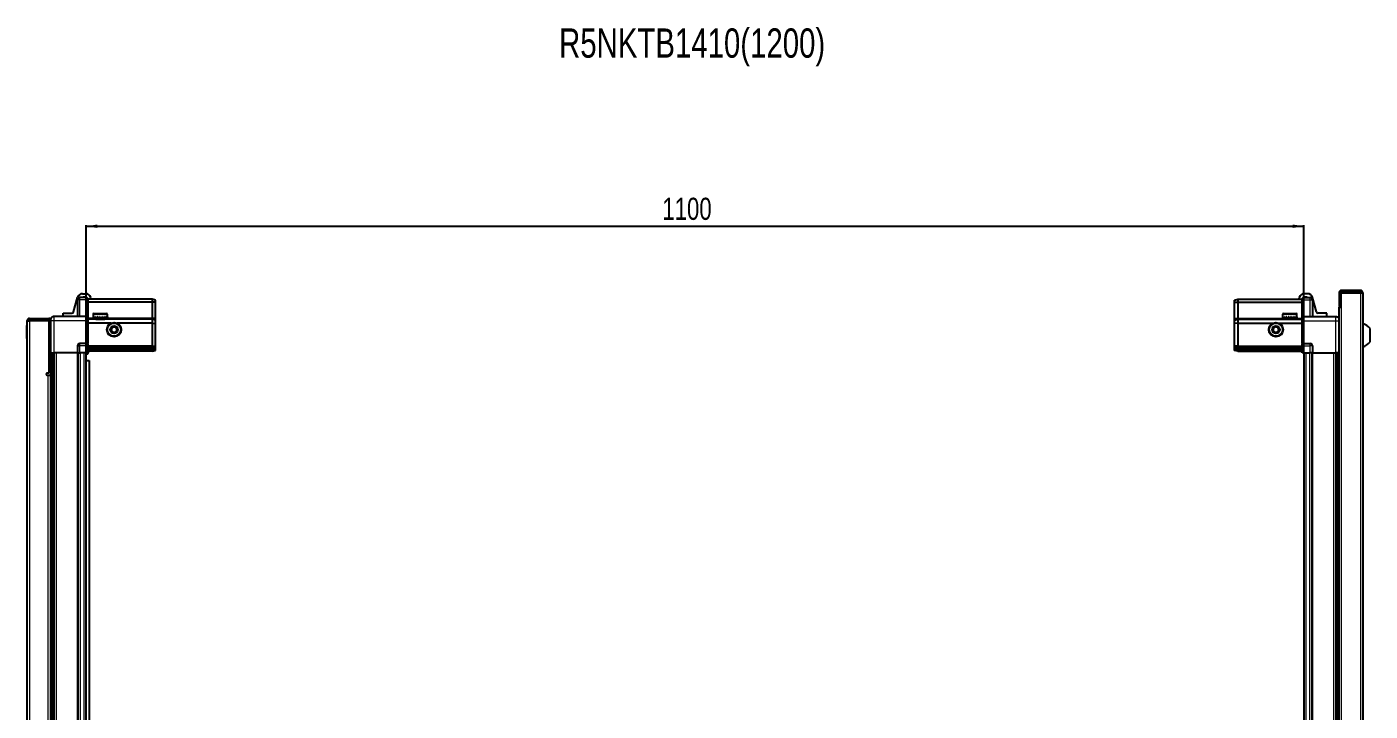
# Model space of a CAD drawing. Header units: millimetres. Extents: x 1219 to 5897, y -844 to 1914.
# Drawn here: x 3003 to 4216, y 1295 to 1914 of the extents above; entities that cross this region are included whole.
import ezdxf

# ---------------------------------------------------------------- set-up
doc = ezdxf.new("R2010")
doc.units = ezdxf.units.MM
doc.layers.add('FORMAT', color=7, linetype='Continuous')
doc.styles.add('SLDTEXTSTYLE0', font='TXT', dxfattribs={"width": 0.75})
doc.dimstyles.new('SLDDIMSTYLE0', dxfattribs={"dimtxt": 20, "dimasz": 10, "dimexe": 0, "dimexo": 0.0625, "dimgap": 5, "dimtad": 2, "dimdec": 1, "dimrnd": 1e-09, "dimzin": 12, "dimdsep": 46, "dimtxsty": 'SLDTEXTSTYLE0', "dimsah": 1, "dimcen": 0.09, "dimadec": 0, "dimazin": 3, "dimtfac": 1, "dimtofl": 0, "dimtmove": 0, "dimatfit": 3, "dimfxl": 0, "dimfrac": 2, "dimtolj": 1, "dimtzin": 12, "dimarcsym": 0})

# ---------------------------------------------------------------- blocks, each defined once
blk = doc.blocks.new('_D_6')
at = {"layer": 'FORMAT'}
for p, q in [((3056.5, 1619.3), (3056.5, 1734.8)), ((3056.5, 1733.8), (4156.5, 1733.8)), ((4156.5, 1619.3), (4156.5, 1734.8))]:
    blk.add_line(p, q, dxfattribs=at)
for points in [[(3056.5, 1733.8), (3066.5, 1732.3), (3066.5, 1735.4)], [(4156.5, 1733.8), (4146.5, 1735.4), (4146.5, 1732.3)]]:
    blk.add_solid(points, dxfattribs=at)
at = {"layer": 'FORMAT', "insert": (3576.9, 1759.6), "char_height": 20, "attachment_point": 1, "style": 'SLDTEXTSTYLE0'}
blk.add_mtext('1100', dxfattribs=at)

msp = doc.modelspace()

# ---------------------------------------------------------------- linework, layer by layer
at = {"color": 7, "linetype": 'Continuous', "lineweight": 25}
for p, q in [((4207.71, 1675.82), (4190.41, 1675.82)), ((4207.71, 1674.32), (4207.71, 1675.82)), ((3044.83, 1656.41), (3048.6, 1669.56)), ((3048.61, 1667.32), (3048.61, 1652.32)), ((3056.61, 1669.32), (3050.61, 1669.32)), ((3052.93, 1672.82), (3056.15, 1672.82)), ((3056.61, 1669.32), (3056.95, 1669.32)), ((3056.61, 1669.32), (3056.61, 1667.32)), ((3056.61, 1652.52), (3056.61, 1667.32)), ((3056.61, 1652.52), (3056.61, 1667.32)), ((3057.81, 1668.82), (3056.95, 1669.32)), ((3057.81, 1667.32), (3057.81, 1668.82)), ((3116.11, 1667.82), (3057.81, 1667.82)), ((3057.81, 1667.32), (3057.81, 1652.52)), ((3116.11, 1665.32), (3057.81, 1665.32)), ((3060.48, 1669.56), (3060.98, 1667.82)), ((3116.11, 1667.82), (3116.11, 1665.32)), ((3119.11, 1667.02), (3116.11, 1667.82)), ((3116.11, 1665.32), (3116.11, 1650.82)), ((3119.11, 1665.17), (3116.11, 1665.32)), ((3119.11, 1665.17), (3119.11, 1667.02)), ((3119.11, 1650.82), (3119.11, 1665.17)), ((4093.81, 1667.02), (4096.81, 1667.82)), ((4093.81, 1665.17), (4093.81, 1667.02)), ((4093.81, 1665.17), (4096.81, 1665.32)), ((4093.81, 1650.82), (4093.81, 1665.17)), ((4096.81, 1667.82), (4096.81, 1665.32)), ((4096.81, 1667.82), (4155.11, 1667.82)), ((4096.81, 1665.32), (4096.81, 1650.82)), ((4096.81, 1665.32), (4155.11, 1665.32)), ((4152.44, 1669.56), (4151.95, 1667.82)), ((4155.98, 1669.32), (4155.11, 1668.82)), ((4155.11, 1668.82), (4155.11, 1667.32)), ((4155.11, 1652.52), (4155.11, 1667.32)), ((4156.31, 1669.32), (4155.98, 1669.32)), ((4156.31, 1667.32), (4156.31, 1669.32)), ((4156.31, 1669.32), (4162.31, 1669.32)), ((4156.31, 1667.32), (4156.31, 1652.52)), ((4160, 1672.82), (4156.77, 1672.82)), ((4164.31, 1667.32), (4164.31, 1652.32)), ((4168.09, 1656.41), (4164.32, 1669.56)), ((4188.31, 1673.72), (4188.31, 1661.32)), ((4189.81, 1673.72), (4189.81, 1661.32)), ((4190.31, 1660.82), (4190.31, 1673.72)), ((4190.31, 1673.72), (4207.71, 1673.72)), ((4207.71, 1674.32), (4190.41, 1674.32)), ((4207.71, 1673.72), (4209.81, 1673.72)), ((4209.81, 1673.72), (4209.81, 678.92)), ((3005.21, 1649.07), (3005.21, 1650.57)), ((3005.21, 1650.57), (3006.11, 1650.57)), ((3006.11, 1649.07), (3006.11, 1650.57)), ((3006.11, 1650.57), (3022.61, 1650.57)), ((3022.61, 1649.07), (3022.61, 1650.57)), ((3056.61, 1652.32), (3027.61, 1652.32)), ((3035.66, 1652.32), (3035.66, 1655.32)), ((3035.66, 1655.32), (3043.39, 1655.32)), ((3056.61, 1652.32), (3056.61, 1652.52)), ((3056.61, 1652.32), (3057.81, 1652.32)), ((3056.61, 1648.32), (3056.61, 1652.32)), ((3057.81, 1652.52), (3057.81, 1652.32)), ((3057.81, 1652.32), (3057.81, 1648.32)), ((3062.61, 1654.22), (3062.61, 1651.82)), ((3062.61, 1651.82), (3062.61, 1651.32)), ((3062.61, 1651.32), (3062.75, 1651.32)), ((3062.94, 1651.82), (3062.75, 1651.82)), ((3062.75, 1651.82), (3062.75, 1651.32)), ((3062.75, 1651.32), (3062.94, 1651.32)), ((3062.94, 1651.82), (3062.94, 1651.32)), ((3062.94, 1651.32), (3063.46, 1651.32)), ((3063.41, 1655.02), (3070.58, 1655.02)), ((3063.86, 1651.82), (3063.46, 1651.82)), ((3063.46, 1651.82), (3063.46, 1651.32)), ((3063.46, 1651.32), (3063.86, 1651.32)), ((3063.86, 1651.82), (3063.86, 1651.32)), ((3063.86, 1651.32), (3064.73, 1651.32)), ((3064.71, 1651.32), (3064.71, 1651.22)), ((3064.71, 1651.22), (3073.51, 1651.22)), ((3065.31, 1651.82), (3064.73, 1651.82)), ((3064.73, 1651.82), (3064.73, 1651.32)), ((3064.73, 1651.32), (3065.31, 1651.32)), ((3065.11, 1650.82), (3065.8, 1650.34)), ((3065.11, 1650.82), (3070.14, 1650.82)), ((3065.31, 1651.82), (3065.31, 1651.32)), ((3065.31, 1651.32), (3066.43, 1651.32)), ((3067.12, 1651.82), (3066.43, 1651.82)), ((3066.43, 1651.82), (3066.43, 1651.32)), ((3066.43, 1651.32), (3067.12, 1651.32)), ((3067.12, 1651.82), (3067.12, 1651.32)), ((3067.12, 1651.32), (3068.39, 1651.32)), ((3069.13, 1651.82), (3068.39, 1651.82)), ((3068.39, 1651.82), (3068.39, 1651.32)), ((3068.39, 1651.32), (3068.63, 1651.32)), ((3068.63, 1651.82), (3068.63, 1651.32)), ((3069.12, 1651.82), (3069.12, 1651.32)), ((3069.12, 1651.32), (3069.13, 1651.32)), ((3069.13, 1651.82), (3069.13, 1651.32)), ((3069.13, 1651.32), (3070.43, 1651.32)), ((3070.14, 1650.82), (3073.11, 1650.82)), ((3071.14, 1651.82), (3070.43, 1651.82)), ((3070.43, 1651.82), (3070.43, 1651.32)), ((3070.48, 1651.82), (3070.48, 1651.32)), ((3070.48, 1651.32), (3071.14, 1651.32)), ((3070.58, 1655.02), (3074.81, 1655.02)), ((3071.14, 1651.82), (3071.14, 1651.32)), ((3071.14, 1651.32), (3072.33, 1651.32)), ((3072.95, 1651.82), (3072.33, 1651.82)), ((3072.33, 1651.82), (3072.33, 1651.32)), ((3072.33, 1651.32), (3072.95, 1651.32)), ((3072.42, 1650.34), (3073.11, 1650.82)), ((3072.95, 1651.82), (3072.95, 1651.32)), ((3072.95, 1651.32), (3073.92, 1651.32)), ((3073.51, 1651.22), (3073.51, 1651.32)), ((3074.38, 1651.82), (3073.92, 1651.82)), ((3073.92, 1651.82), (3073.92, 1651.32)), ((3073.92, 1651.32), (3074.38, 1651.32)), ((3074.38, 1651.82), (3074.38, 1651.32)), ((3074.38, 1651.32), (3075.03, 1651.32)), ((3075.3, 1651.82), (3075.03, 1651.82)), ((3075.03, 1651.82), (3075.03, 1651.32)), ((3075.03, 1651.32), (3075.3, 1651.32)), ((3075.3, 1651.82), (3075.3, 1651.32)), ((3075.3, 1651.32), (3075.57, 1651.32)), ((3075.61, 1651.82), (3075.57, 1651.82)), ((3075.57, 1651.82), (3075.57, 1651.32)), ((3075.57, 1651.32), (3075.61, 1651.32)), ((3075.61, 1651.82), (3075.61, 1654.22)), ((3075.61, 1651.82), (3075.61, 1651.32)), ((3116.11, 1650.82), (3116.11, 1649.82)), ((3119.11, 1649.02), (3119.11, 1650.82)), ((4093.81, 1649.02), (4093.81, 1650.82)), ((4096.81, 1650.82), (4096.81, 1649.82)), ((4137.31, 1654.22), (4137.31, 1651.32)), ((4137.31, 1651.32), (4137.35, 1651.32)), ((4137.47, 1651.82), (4137.35, 1651.82)), ((4137.35, 1651.82), (4137.35, 1651.32)), ((4137.35, 1651.32), (4137.47, 1651.32)), ((4137.47, 1651.82), (4137.47, 1651.32)), ((4137.47, 1651.32), (4137.88, 1651.32)), ((4138.22, 1651.82), (4137.88, 1651.82)), ((4137.88, 1651.82), (4137.88, 1651.32)), ((4137.88, 1651.32), (4138.22, 1651.32)), ((4138.11, 1655.02), (4149.51, 1655.02)), ((4138.22, 1651.82), (4138.22, 1651.32)), ((4138.22, 1651.32), (4138.99, 1651.32)), ((4139.52, 1651.82), (4138.99, 1651.82)), ((4138.99, 1651.82), (4138.99, 1651.32)), ((4138.99, 1651.32), (4139.52, 1651.32)), ((4139.41, 1651.32), (4139.41, 1651.22)), ((4139.41, 1651.22), (4148.21, 1651.22)), ((4139.52, 1651.82), (4139.52, 1651.32)), ((4139.52, 1651.32), (4140.57, 1651.32)), ((4139.81, 1650.82), (4140.5, 1650.34)), ((4139.81, 1650.82), (4147.81, 1650.82)), ((4141.23, 1651.82), (4140.57, 1651.82)), ((4140.57, 1651.82), (4140.57, 1651.32)), ((4140.57, 1651.32), (4141.23, 1651.32)), ((4141.23, 1651.82), (4141.23, 1651.32)), ((4141.23, 1651.32), (4142.47, 1651.32)), ((4143.2, 1651.82), (4142.47, 1651.82)), ((4142.47, 1651.82), (4142.47, 1651.32)), ((4142.47, 1651.32), (4142.91, 1651.32)), ((4142.91, 1651.82), (4142.91, 1651.32)), ((4143.2, 1651.82), (4143.2, 1651.32)), ((4143.2, 1651.32), (4144.5, 1651.32)), ((4145.23, 1651.82), (4144.5, 1651.82)), ((4144.5, 1651.82), (4144.5, 1651.32)), ((4144.77, 1651.82), (4144.77, 1651.32)), ((4144.77, 1651.32), (4145.23, 1651.32)), ((4145.23, 1651.82), (4145.23, 1651.32)), ((4145.23, 1651.32), (4146.47, 1651.32)), ((4147.12, 1651.82), (4146.47, 1651.82)), ((4146.47, 1651.82), (4146.47, 1651.32)), ((4146.47, 1651.32), (4147.12, 1651.32)), ((4147.12, 1651.82), (4147.12, 1651.32)), ((4147.12, 1651.32), (4148.17, 1651.32)), ((4147.12, 1650.34), (4147.81, 1650.82)), ((4148.69, 1651.82), (4148.17, 1651.82)), ((4148.17, 1651.82), (4148.17, 1651.32)), ((4148.17, 1651.32), (4148.69, 1651.32)), ((4148.21, 1651.22), (4148.21, 1651.32)), ((4148.69, 1651.82), (4148.69, 1651.32)), ((4148.69, 1651.32), (4149.45, 1651.32)), ((4149.78, 1651.82), (4149.45, 1651.82)), ((4149.45, 1651.82), (4149.45, 1651.32)), ((4149.45, 1651.32), (4149.78, 1651.32)), ((4149.78, 1651.82), (4149.78, 1651.32)), ((4149.78, 1651.32), (4150.17, 1651.32)), ((4150.28, 1651.82), (4150.17, 1651.82)), ((4150.17, 1651.82), (4150.17, 1651.32)), ((4150.17, 1651.32), (4150.28, 1651.32)), ((4150.28, 1651.82), (4150.28, 1651.32)), ((4150.28, 1651.32), (4150.31, 1651.32)), ((4150.31, 1651.32), (4150.31, 1654.22)), ((4155.11, 1652.32), (4155.11, 1652.52)), ((4156.31, 1652.32), (4155.11, 1652.32)), ((4155.11, 1648.32), (4155.11, 1652.32)), ((4156.31, 1652.52), (4156.31, 1652.32)), ((4156.31, 1652.32), (4156.31, 1648.32)), ((4156.31, 1652.32), (4185.31, 1652.32)), ((4177.26, 1655.32), (4169.53, 1655.32)), ((4177.26, 1652.32), (4177.26, 1655.32)), ((4188.21, 1660.82), (4188.21, 691.82)), ((4188.21, 1660.82), (4190.31, 1660.82)), ((4188.31, 1661.32), (4189.81, 1661.32)), ((3003.11, 1643.96), (3002.81, 1643.96)), ((3002.81, 1632.39), (3002.81, 1643.96)), ((3004.61, 1648.47), (3003.11, 1648.47)), ((3003.11, 1647.97), (3003.11, 1648.47)), ((3003.11, 704.67), (3003.11, 1647.97)), ((3005.21, 1649.07), (3006.11, 1649.07)), ((3005.21, 1648.57), (3022.61, 1648.57)), ((3006.11, 1649.07), (3022.61, 1649.07)), ((3024.11, 1648.57), (3022.61, 1648.57)), ((3022.61, 1648.57), (3022.61, 1601.07)), ((3024.11, 1648.32), (3024.11, 1619.32)), ((3056.61, 1628.02), (3056.61, 1648.32)), ((3116.11, 1649.82), (3057.81, 1649.82)), ((3057.81, 1648.32), (3057.81, 1628.02)), ((3079.11, 1646.32), (3057.81, 1646.32)), ((3065.8, 1650.34), (3065.11, 1649.86)), ((3065.11, 1649.86), (3065.11, 1649.82)), ((3065.11, 1649.86), (3070.14, 1649.86)), ((3065.8, 1650.34), (3069.96, 1650.34)), ((3069.96, 1650.34), (3072.42, 1650.34)), ((3070.14, 1649.86), (3073.11, 1649.86)), ((3073.11, 1649.86), (3072.42, 1650.34)), ((3073.11, 1649.82), (3073.11, 1649.86)), ((3116.11, 1646.32), (3084.11, 1646.32)), ((3116.11, 1649.82), (3116.11, 1646.32)), ((3119.11, 1649.02), (3116.11, 1649.82)), ((3116.11, 1646.32), (3116.11, 1625.82)), ((3116.11, 1646.32), (3119.11, 1645.99)), ((3119.11, 1645.99), (3119.11, 1649.02)), ((3119.11, 1625.82), (3119.11, 1645.99)), ((4093.81, 1649.02), (4096.81, 1649.82)), ((4093.81, 1645.99), (4093.81, 1649.02)), ((4096.81, 1646.32), (4093.81, 1645.99)), ((4093.81, 1625.82), (4093.81, 1645.99)), ((4096.81, 1649.82), (4096.81, 1646.32)), ((4096.81, 1649.82), (4155.11, 1649.82)), ((4096.81, 1646.32), (4096.81, 1625.82)), ((4096.81, 1646.32), (4128.81, 1646.32)), ((4133.81, 1646.32), (4155.11, 1646.32)), ((4140.5, 1650.34), (4139.81, 1649.86)), ((4139.81, 1649.86), (4139.81, 1649.82)), ((4139.81, 1649.86), (4147.81, 1649.86)), ((4140.5, 1650.34), (4147.12, 1650.34)), ((4147.81, 1649.86), (4147.12, 1650.34)), ((4147.81, 1649.82), (4147.81, 1649.86)), ((4155.11, 1628.02), (4155.11, 1648.32)), ((4156.31, 1648.32), (4156.31, 1628.02)), ((4216.41, 1629.32), (4216.41, 1641.32)), ((3002.81, 1632.39), (3003.11, 1632.39)), ((3056.61, 1627.82), (3050.61, 1627.82)), ((3056.61, 1627.82), (3056.61, 1628.02)), ((3056.61, 1627.82), (3056.61, 1625.82)), ((3056.61, 1627.82), (3057.81, 1627.82)), ((3057.81, 1628.02), (3057.81, 1627.82)), ((3057.81, 1627.15), (3057.81, 1627.82)), ((3057.81, 1627.15), (3057.81, 1619.32)), ((4155.11, 1627.82), (4155.11, 1628.02)), ((4156.31, 1627.82), (4155.11, 1627.82)), ((4155.11, 1627.82), (4155.11, 1627.15)), ((4155.11, 1619.32), (4155.11, 1627.15)), ((4156.31, 1628.02), (4156.31, 1627.82)), ((4156.31, 1625.82), (4156.31, 1627.82)), ((4156.31, 1625.82), (4156.31, 1627.82)), ((4156.31, 1627.82), (4162.31, 1627.82)), ((3022.61, 1622.07), (3024.11, 1622.07)), ((3024.11, 1619.32), (3022.61, 1619.32)), ((3024.76, 733.32), (3024.76, 1619.32)), ((3026.55, 1619.32), (3026.55, 733.32)), ((3026.59, 1619.32), (3026.59, 733.32)), ((3048.61, 1619.32), (3027.61, 1619.32)), ((3048.61, 1625.82), (3048.61, 1619.32)), ((3048.61, 1619.32), (3050.61, 1619.32)), ((3049.26, 733.32), (3049.26, 1619.32)), ((3056.61, 1619.32), (3050.61, 1619.32)), ((3056.46, 733.32), (3056.46, 1619.32)), ((3056.61, 1619.32), (3056.61, 1625.82)), ((3056.61, 1619.32), (3056.61, 1625.82)), ((3056.61, 1619.32), (3056.95, 1619.32)), ((3056.61, 1619.32), (3056.61, 1619.32)), ((3056.95, 1619.32), (3056.95, 1625.82)), ((3057.81, 1619.32), (3056.95, 1619.32)), ((3056.95, 1619.32), (3056.95, 1619.32)), ((3116.11, 1624.82), (3057.81, 1624.82)), ((3116.11, 1623.82), (3057.81, 1623.82)), ((3116.11, 1622.32), (3057.81, 1622.32)), ((3116.11, 1620.82), (3057.81, 1620.82)), ((3116.11, 1625.82), (3116.11, 1624.82)), ((3116.11, 1624.82), (3116.11, 1623.82)), ((3116.11, 1624.82), (3119.11, 1624.02)), ((3116.11, 1623.82), (3116.11, 1622.32)), ((3116.11, 1623.82), (3119.11, 1623.28)), ((3116.11, 1622.32), (3119.11, 1622.78)), ((3116.11, 1622.32), (3116.11, 1620.82)), ((3116.11, 1620.82), (3119.11, 1621.63)), ((3119.11, 1624.02), (3119.11, 1625.82)), ((3119.11, 1623.28), (3119.11, 1624.02)), ((3119.11, 1622.78), (3119.11, 1623.28)), ((3119.11, 1621.63), (3119.11, 1622.78)), ((4093.81, 1624.02), (4093.81, 1625.82)), ((4096.81, 1624.82), (4093.81, 1624.02)), ((4093.81, 1623.28), (4093.81, 1624.02)), ((4096.81, 1623.82), (4093.81, 1623.28)), ((4093.81, 1622.78), (4093.81, 1623.28)), ((4096.81, 1622.32), (4093.81, 1622.78)), ((4093.81, 1621.63), (4093.81, 1622.78)), ((4096.81, 1620.82), (4093.81, 1621.63)), ((4096.81, 1625.82), (4096.81, 1624.82)), ((4096.81, 1624.82), (4096.81, 1623.82)), ((4096.81, 1624.82), (4155.11, 1624.82)), ((4096.81, 1623.82), (4155.11, 1623.82)), ((4096.81, 1623.82), (4096.81, 1622.32)), ((4096.81, 1622.32), (4096.81, 1620.82)), ((4096.81, 1622.32), (4155.11, 1622.32)), ((4096.81, 1620.82), (4155.11, 1620.82)), ((4155.98, 1619.32), (4155.11, 1619.32)), ((4155.98, 1625.82), (4155.98, 1619.32)), ((4156.31, 1619.32), (4155.98, 1619.32)), ((4156.31, 1625.82), (4156.31, 1619.32)), ((4156.31, 1619.32), (4162.31, 1619.32)), ((4156.46, 1619.32), (4156.46, 733.32)), ((4164.31, 1619.32), (4162.31, 1619.32)), ((4163.66, 1619.32), (4163.66, 733.32)), ((4164.31, 1625.82), (4164.31, 1619.32)), ((4164.31, 1619.32), (4185.31, 1619.32)), ((4186.33, 733.32), (4186.33, 1619.32)), ((4186.37, 733.32), (4186.37, 1619.32)), ((4188.16, 1619.32), (4188.16, 733.32)), ((3056.46, 1612.32), (3058.96, 1612.32)), ((3058.96, 1612.32), (3058.96, 738.82)), ((3022.61, 1601.07), (3021.26, 1601.07)), ((3021.26, 1599.07), (3022.01, 1599.07)), ((3022.01, 1599.07), (3024.11, 1599.07)), ((3024.11, 1599.07), (3024.11, 753.57))]:
    msp.add_line(p, q, dxfattribs=at)
at = {"color": 8, "linetype": 'Continuous', "lineweight": 18}
for p, q in [((4190.41, 1674.32), (4190.41, 1675.82)), ((3050.61, 1667.32), (3048.61, 1667.32)), ((3050.61, 1667.32), (3050.61, 1669.32)), ((3050.61, 1652.32), (3050.61, 1667.32)), ((3056.61, 1667.32), (3050.61, 1667.32)), ((3056.61, 1667.32), (3057.81, 1667.32)), ((4156.31, 1667.32), (4155.11, 1667.32)), ((4156.31, 1667.32), (4162.31, 1667.32)), ((4162.31, 1667.32), (4162.31, 1669.32)), ((4162.31, 1652.32), (4162.31, 1667.32)), ((4162.31, 1667.32), (4164.31, 1667.32)), ((4189.81, 1673.72), (4188.31, 1673.72)), ((4207.71, 1673.72), (4207.71, 678.92)), ((3056.61, 1652.52), (3057.81, 1652.52)), ((3065.11, 1650.82), (3057.81, 1650.82)), ((3062.61, 1654.22), (3070.78, 1654.22)), ((3070.78, 1654.22), (3075.61, 1654.22)), ((3116.11, 1650.82), (3073.11, 1650.82)), ((3119.11, 1650.82), (3116.11, 1650.82)), ((4093.81, 1650.82), (4096.81, 1650.82)), ((4096.81, 1650.82), (4139.81, 1650.82)), ((4137.31, 1654.22), (4150.31, 1654.22)), ((4147.81, 1650.82), (4155.11, 1650.82)), ((4155.11, 1652.52), (4156.31, 1652.52)), ((4190.31, 1660.82), (4190.31, 691.82)), ((3005.21, 1648.57), (3005.21, 704.07)), ((3027.61, 1619.32), (3027.61, 1648.32)), ((3056.61, 1648.32), (3027.61, 1648.32)), ((3056.61, 1648.32), (3057.81, 1648.32)), ((4156.31, 1648.32), (4155.11, 1648.32)), ((4156.31, 1648.32), (4185.31, 1648.32)), ((4185.31, 1619.32), (4185.31, 1648.32)), ((3050.61, 1625.82), (3050.61, 1627.82)), ((3056.61, 1628.02), (3057.81, 1628.02)), ((4155.11, 1628.02), (4156.31, 1628.02)), ((4162.31, 1625.82), (4162.31, 1627.82)), ((3024.11, 1599.07), (3024.11, 1619.32)), ((3025.35, 1619.32), (3025.35, 733.32)), ((3027.79, 733.32), (3027.79, 1619.32)), ((3029.21, 1619.32), (3029.21, 733.32)), ((3048.61, 1625.82), (3050.61, 1625.82)), ((3048.61, 733.32), (3048.61, 1619.32)), ((3050.61, 1619.32), (3050.61, 1625.82)), ((3056.61, 1625.82), (3050.61, 1625.82)), ((3051.26, 733.32), (3051.26, 1619.32)), ((3054.46, 733.32), (3054.46, 1619.32)), ((3056.61, 1625.82), (3056.95, 1625.82)), ((3056.61, 1619.32), (3056.95, 1619.32)), ((3116.11, 1625.82), (3057.81, 1625.82)), ((3116.11, 1625.82), (3119.11, 1625.82)), ((4096.81, 1625.82), (4093.81, 1625.82)), ((4096.81, 1625.82), (4155.11, 1625.82)), ((4156.31, 1625.82), (4155.98, 1625.82)), ((4156.31, 1625.82), (4162.31, 1625.82)), ((4158.46, 1619.32), (4158.46, 733.32)), ((4161.66, 1619.32), (4161.66, 733.32)), ((4162.31, 1619.32), (4162.31, 1625.82)), ((4164.31, 1625.82), (4162.31, 1625.82)), ((4164.31, 1619.32), (4164.31, 733.32)), ((4183.71, 733.32), (4183.71, 1619.32)), ((4185.13, 1619.32), (4185.13, 733.32)), ((4187.58, 733.32), (4187.58, 1619.32)), ((3022.01, 753.57), (3022.01, 1599.07))]:
    msp.add_line(p, q, dxfattribs=at)
at = {"color": 7, "linetype": 'Continuous', "lineweight": 25}
for centre, radius in [((3081.61, 1640.32), 6.5), ((3081.61, 1640.32), 3.46), ((4131.31, 1640.32), 6.5), ((4131.31, 1640.32), 3.46)]:
    msp.add_circle(centre, radius, dxfattribs=at)
at = {"color": 8, "linetype": 'Continuous', "lineweight": 18}
for centre in [(3081.61, 1640.32), (4131.31, 1640.32)]:
    msp.add_circle(centre, 5.7, dxfattribs=at)
at = {"color": 7, "linetype": 'Continuous', "lineweight": 25}
for centre, radius, start, end in [((4190.41, 1673.72), 2.1, 90, 180), ((4207.71, 1673.72), 2.1, 0, 90), ((3052.93, 1668.32), 4.5, 90, 164), ((3050.61, 1667.32), 2, 90, 180), ((3054.56, 1667.92), 1.9, 47.4631, 132.5369), ((3056.15, 1668.32), 4.5, 16, 90), ((4156.77, 1668.32), 4.5, 90, 164), ((4158.36, 1667.92), 1.9, 47.4631, 132.5369), ((4160, 1668.32), 4.5, 16, 90), ((4162.31, 1667.32), 2, 0, 90), ((4190.41, 1673.72), 0.6, 90, 180), ((4207.71, 1673.72), 0.6, 0, 90), ((3022.51, 1648.47), 2.1, 32.2369, 87.2706), ((3043.39, 1656.82), 1.5, 270, 344), ((3063.41, 1654.22), 0.8, 90, 180), ((3064.71, 1650.82), 0.4, 0, 90), ((3073.51, 1650.82), 0.4, 90, 180), ((3074.81, 1654.22), 0.8, 0, 90), ((4138.11, 1654.22), 0.8, 90, 180), ((4139.41, 1650.82), 0.4, 0, 90), ((4148.21, 1650.82), 0.4, 90, 180), ((4149.51, 1654.22), 0.8, 0, 90), ((4169.53, 1656.82), 1.5, 196, 270), ((3005.11, 1648.07), 0.5, 90, 117.7907), ((3022.51, 1648.47), 0.6, 9.59407, 90), ((3081.61, 1640.32), 2.5, 161.00659, 221.00659), ((3081.61, 1640.32), 2.5, 101.00659, 161.00659), ((3081.61, 1640.32), 2.5, 221.00659, 281.00659), ((3081.61, 1640.32), 2.5, 41.00659, 101.00659), ((3081.61, 1640.32), 2.5, 281.00659, 341.00659), ((3081.61, 1640.32), 2.5, 341.00659, 41.00659), ((4131.31, 1640.32), 2.5, 120.74103, 180.74103), ((4131.31, 1640.32), 2.5, 180.74103, 240.74103), ((4131.31, 1640.32), 2.5, 60.74103, 120.74103), ((4131.31, 1640.32), 2.5, 0.74103, 60.74103), ((4131.31, 1640.32), 2.5, 300.74103, 0.74103), ((4206.79, 1634.3), 11.91, 36.1266, 75.29965), ((3050.61, 1625.82), 2, 90, 180), ((4131.31, 1640.32), 2.5, 240.74103, 300.74103), ((4162.31, 1625.82), 2, 0, 90), ((4206.79, 1636.35), 11.91, 284.70035, 323.8734), ((3053.96, 1621.97), 5, 300, 346.70293), ((3021.26, 1600.07), 1, 90, 270)]:
    msp.add_arc(centre, radius, start, end, dxfattribs=at)
for centre, start_param, end_param in [((3060.41, 1625.82), 2.4188584, 3.1415927), ((4152.51, 1625.82), 0, 0.7227342)]:
    msp.add_ellipse(centre, major_axis=(3.46, 0), ratio=0.5773503, start_param=start_param, end_param=end_param, dxfattribs=at)
for points, knots in [([(3005.21, 1650.57), (3004.96, 1650.55), (3004.46, 1650.49), (3003.82, 1650.1), (3003.36, 1649.54), (3003.14, 1648.96), (3003.12, 1648.6), (3003.11, 1648.47)], [0, 0, 0, 0, 0.2302553, 0.4485219, 0.6667858, 0.8850496, 1, 1, 1, 1]), ([(3027.61, 1652.32), (3027.17, 1652.28), (3026.49, 1652.2), (3025.68, 1651.77), (3025.12, 1651.32), (3024.67, 1650.76), (3024.23, 1649.94), (3024.16, 1649.26), (3024.11, 1648.82)], [0, 0, 0, 0, 0.2394568, 0.3683607, 0.5, 0.6316393, 0.7605432, 1, 1, 1, 1]), ([(4185.31, 1652.32), (4185.75, 1652.28), (4186.43, 1652.21), (4187.24, 1651.77), (4187.8, 1651.33), (4188.08, 1650.96), (4188.21, 1650.77)], [0, 0, 0, 0, 0.3842982, 0.5911726, 0.8024372, 1, 1, 1, 1]), ([(3003.11, 1647.97), (3003.14, 1648.02), (3003.19, 1648.11), (3003.58, 1648.24), (3004.14, 1648.37), (3004.72, 1648.48), (3005.09, 1648.55), (3005.21, 1648.57)], [0, 0, 0, 0, 0.2302553, 0.4485219, 0.6667858, 0.8850496, 1, 1, 1, 1]), ([(3024.11, 1648.82), (3024.11, 1648.82), (3024.11, 1648.8), (3024.11, 1648.69), (3024.11, 1648.52), (3024.11, 1648.39), (3024.11, 1648.32)], [0, 0, 0, 0, 0.2493943, 0.5003335, 0.7501667, 1, 1, 1, 1]), ([(3078.78, 1639.77), (3078.95, 1640.26), (3079.26, 1641.17), (3079.57, 1642.08), (3079.72, 1642.5)], [0, 0, 0, 0, 0.5346859, 1, 1, 1, 1]), ([(3080.67, 1637.59), (3080.45, 1637.85), (3079.91, 1638.48), (3079.25, 1639.23), (3078.86, 1639.68), (3078.78, 1639.77)], [0, 0, 0, 0, 0.3629006, 0.8668753, 1, 1, 1, 1]), ([(3079.72, 1642.5), (3080.22, 1642.6), (3081.17, 1642.78), (3082.11, 1642.97), (3082.55, 1643.05)], [0, 0, 0, 0, 0.5346859, 1, 1, 1, 1]), ([(3082.55, 1643.05), (3082.63, 1642.96), (3083.03, 1642.51), (3083.68, 1641.76), (3084.22, 1641.13), (3084.44, 1640.87)], [0, 0, 0, 0, 0.1331247, 0.6370994, 1, 1, 1, 1]), ([(3084.44, 1640.87), (3084.28, 1640.39), (3083.96, 1639.47), (3083.65, 1638.57), (3083.51, 1638.14)], [0, 0, 0, 0, 0.5346859, 1, 1, 1, 1]), ([(4128.79, 1641.73), (4129.24, 1642), (4130.06, 1642.49), (4130.89, 1642.98), (4131.27, 1643.21)], [0, 0, 0, 0, 0.5346859, 1, 1, 1, 1]), ([(4128.83, 1638.85), (4128.83, 1638.97), (4128.82, 1639.57), (4128.81, 1640.57), (4128.8, 1641.39), (4128.79, 1641.73)], [0, 0, 0, 0, 0.13312467, 0.63709944, 1, 1, 1, 1]), ([(4131.35, 1637.44), (4130.9, 1637.69), (4130.06, 1638.16), (4129.22, 1638.63), (4128.83, 1638.85)], [0, 0, 0, 0, 0.5346859, 1, 1, 1, 1]), ([(4131.27, 1643.21), (4131.72, 1642.96), (4132.57, 1642.49), (4133.4, 1642.02), (4133.79, 1641.8)], [0, 0, 0, 0, 0.5346859, 1, 1, 1, 1]), ([(4133.83, 1638.91), (4133.39, 1638.65), (4132.56, 1638.16), (4131.73, 1637.67), (4131.35, 1637.44)], [0, 0, 0, 0, 0.5346859, 1, 1, 1, 1]), ([(4133.79, 1641.8), (4133.8, 1641.45), (4133.81, 1640.63), (4133.82, 1639.64), (4133.83, 1639.04), (4133.83, 1638.91)], [0, 0, 0, 0, 0.3629006, 0.8668753, 1, 1, 1, 1]), ([(3083.51, 1638.14), (3083, 1638.05), (3082.05, 1637.86), (3081.11, 1637.68), (3080.67, 1637.59)], [0, 0, 0, 0, 0.53468586, 1, 1, 1, 1]), ([(3024.11, 1619.32), (3024.15, 1619.32), (3024.23, 1619.32), (3024.83, 1619.32), (3025.72, 1619.32), (3026.7, 1619.32), (3027.35, 1619.32), (3027.61, 1619.32)], [0, 0, 0, 0, 0.2146939, 0.4293877, 0.6440816, 0.8587754, 1, 1, 1, 1]), ([(4188.16, 1619.32), (4188.12, 1619.32), (4187.9, 1619.32), (4187.18, 1619.32), (4186.22, 1619.32), (4185.57, 1619.32), (4185.31, 1619.32)], [0, 0, 0, 0, 0.07170733, 0.42097906, 0.77025079, 1, 1, 1, 1])]:
    msp.add_open_spline(points, degree=3, knots=knots, dxfattribs=at)
at = {"color": 8, "linetype": 'Continuous', "lineweight": 18}
for points in [[(3027.61, 1648.32), (3027.61, 1648.85), (3027.61, 1649.9), (3027.61, 1651.22), (3027.61, 1652.14), (3027.61, 1652.26), (3027.61, 1652.32)], [(4185.31, 1648.32), (4185.31, 1648.85), (4185.31, 1649.9), (4185.31, 1651.22), (4185.31, 1652.14), (4185.31, 1652.26), (4185.31, 1652.32)]]:
    msp.add_open_spline(points, degree=3, dxfattribs=at)
at = {"color": 7, "linetype": 'Continuous', "lineweight": 25}
msp.add_open_spline([(3005.21, 1649.07), (3005.13, 1649.06), (3004.98, 1649.05), (3004.78, 1648.91), (3004.64, 1648.71), (3004.62, 1648.55), (3004.61, 1648.47)], degree=3, dxfattribs=at)
at = {"color": 8, "linetype": 'Continuous', "lineweight": 18}
for points, knots in [([(3027.61, 1648.32), (3027.17, 1648.32), (3026.49, 1648.32), (3025.68, 1648.32), (3025.12, 1648.32), (3024.67, 1648.32), (3024.23, 1648.32), (3024.16, 1648.32), (3024.11, 1648.32)], [0, 0, 0, 0, 0.2394568, 0.3683607, 0.5, 0.6316393, 0.7605432, 1, 1, 1, 1]), ([(4185.31, 1648.32), (4185.75, 1648.32), (4186.43, 1648.32), (4187.24, 1648.32), (4187.8, 1648.32), (4188.08, 1648.32), (4188.21, 1648.32)], [0, 0, 0, 0, 0.3842982, 0.5911726, 0.8024372, 1, 1, 1, 1])]:
    msp.add_open_spline(points, degree=3, knots=knots, dxfattribs=at)

# ---------------------------------------------------------------- texts
at = {"layer": 'FORMAT', "insert": (3483.65, 1912.68), "char_height": 26.4583, "attachment_point": 1, "style": 'SLDTEXTSTYLE0'}
msp.add_mtext('R5NKTB1410(1200)', dxfattribs=at)

# ---------------------------------------------------------------- dimensions: what is measured, and where the dimension line sits
at = {"layer": 'FORMAT'}
dim = msp.add_linear_dim(base=(4156.46, 1733.82), p1=(3056.46, 1619.32), p2=(4156.46, 1619.32), angle=0, dimstyle='SLDDIMSTYLE0', dxfattribs=at)
dim.commit()
dim.dimension.update_dxf_attribs({"geometry": '_D_6', "text_midpoint": (3606.46, 1733.82), "dimtype": 160})

doc.saveas('drawing.dxf')
